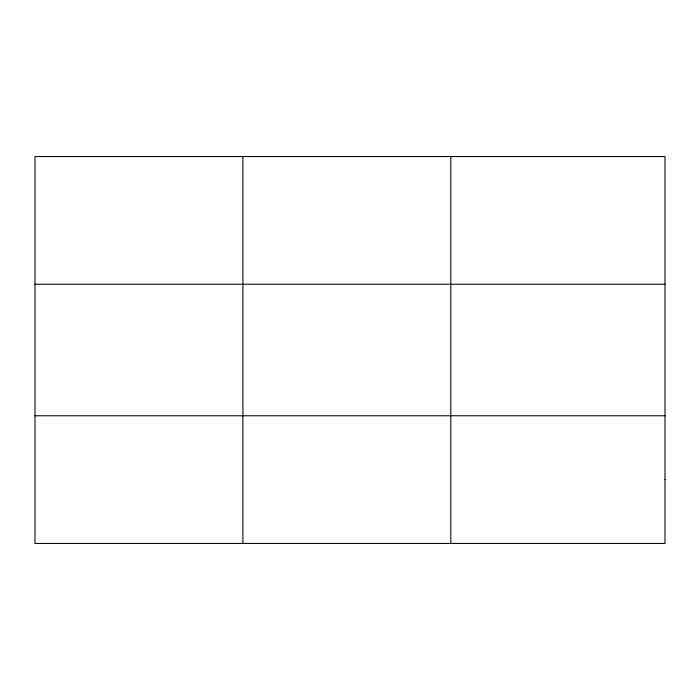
<?xml version="1.0" encoding="UTF-8"?>
<svg xmlns="http://www.w3.org/2000/svg" width="700" height="700" viewBox="0 0 700 700"><rect width="100%" height="100%" fill="white"/><g stroke="black" fill="none" stroke-linecap="round" stroke-linejoin="round"><path stroke-width="1.05" d="M242.9 543.436L242.9 156.564M450.8 543.436L450.8 156.564M35 284.235L665 284.235M35 415.765L665 415.765M665 479.605L665 543.436L35 543.436L35 156.564L665 156.564L665 479.605"/></g></svg>
